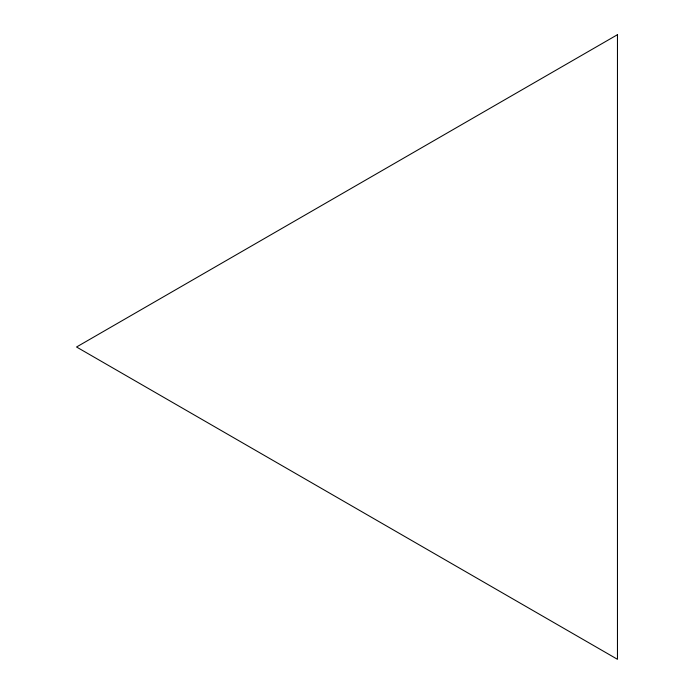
<?xml version="1.0" encoding="UTF-8"?>
<svg xmlns="http://www.w3.org/2000/svg" width="694" height="694" viewBox="0 0 694 694"><rect width="100%" height="100%" fill="white"/><g stroke="black" fill="none" stroke-linecap="round" stroke-linejoin="round"><path stroke-width="1.04" d="M617.46 34.7L76.54 347L617.46 659.3L617.46 34.7"/></g></svg>
